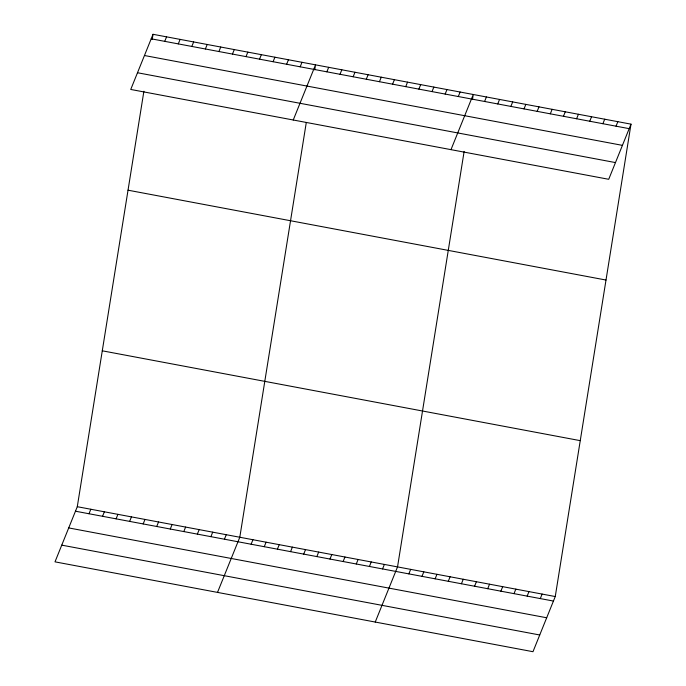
<?xml version="1.0" encoding="UTF-8"?>
<svg xmlns="http://www.w3.org/2000/svg" width="686" height="686" viewBox="0 0 686 686"><rect width="100%" height="100%" fill="white"/><g stroke="black" fill="none" stroke-linecap="round" stroke-linejoin="round"><path stroke-width="1.03" d="M631 124.149L608.714 179.295L130.743 89.454L153.021 34.3L631 124.149L555.257 596.546L532.979 651.7L55 561.851L77.286 506.705L143.889 91.264M152.223 39.299L153.021 34.3M306.239 122.811L239.8 537.249L217.513 592.404M314.737 69.843L315.534 64.844L293.248 119.999M464.13 151.46L397.528 566.902L375.242 622.048M472.465 99.496L473.263 94.497L450.985 149.651M164.743 41.349L166.569 36.847M178.291 43.895L180.109 39.394M191.831 46.442L193.649 41.94M205.371 48.989L207.198 44.479M218.92 51.536L220.738 47.025M232.46 54.074L234.278 49.572M246 56.621L247.826 52.119M259.548 59.168L261.366 54.666M89.008 513.754L90.826 509.252M273.088 61.714L274.906 57.212M102.548 516.301L104.375 511.79M286.628 64.261L288.446 59.759M116.097 518.848L117.915 514.337M300.176 66.808L301.994 62.306M129.637 521.386L131.455 516.884M143.177 523.933L144.995 519.431M326.862 71.824L328.68 67.322M156.725 526.479L158.543 521.977M340.007 74.294L341.825 69.792M170.265 529.026L172.083 524.524M353.144 76.763L354.971 72.262M366.29 79.233L368.108 74.731M183.805 531.573L185.623 527.071M379.435 81.703L381.253 77.201M197.345 534.12L199.172 529.609M392.581 84.172L394.399 79.67M210.894 536.666L212.711 532.156M405.726 86.65L407.544 82.14M224.433 539.205L226.251 534.703M418.872 89.12L420.69 84.61M432.017 91.59L433.835 87.088M251.119 544.221L252.937 539.719M445.154 94.059L446.98 89.557M264.264 546.699L266.082 542.189M458.299 96.529L460.126 92.027M277.41 549.169L279.228 544.658M290.555 551.638L292.373 547.136M484.59 101.468L486.408 96.966M303.701 554.108L305.519 549.606M497.736 103.938L499.554 99.436M316.846 556.578L318.664 552.076M510.881 106.416L512.699 101.905M329.983 559.047L331.81 554.545M524.027 108.885L525.845 104.375M343.129 561.517L344.947 557.015M537.164 111.355L538.99 106.853M356.274 563.995L358.092 559.484M550.309 113.825L552.136 109.323M369.42 566.465L371.237 561.954M563.455 116.294L565.273 111.792M382.565 568.934L384.383 564.432M576.6 118.764L578.418 114.262M589.746 121.233L591.564 116.731M408.856 573.873L410.674 569.371M602.891 123.712L604.709 119.201M421.993 576.343L423.819 571.841M616.037 126.181L617.854 121.671M435.138 578.812L436.965 574.311M448.284 581.282L450.102 576.78M461.429 583.76L463.247 579.25M474.575 586.23L476.393 581.719M487.72 588.699L489.538 584.198M500.866 591.169L502.684 586.667M514.003 593.639L515.829 589.137M527.148 596.108L528.975 591.606M540.294 598.578L542.112 594.076M151.203 38.802L629.173 128.651M144.454 55.515L622.425 145.363M137.492 72.742L615.471 162.582M128.033 190.194L606.004 280.042M102.283 350.812L580.253 440.652M77.286 506.705L555.257 596.546M75.469 511.207L553.439 601.056M68.711 527.92L546.691 617.769M61.757 545.138L539.728 634.987"/></g></svg>
